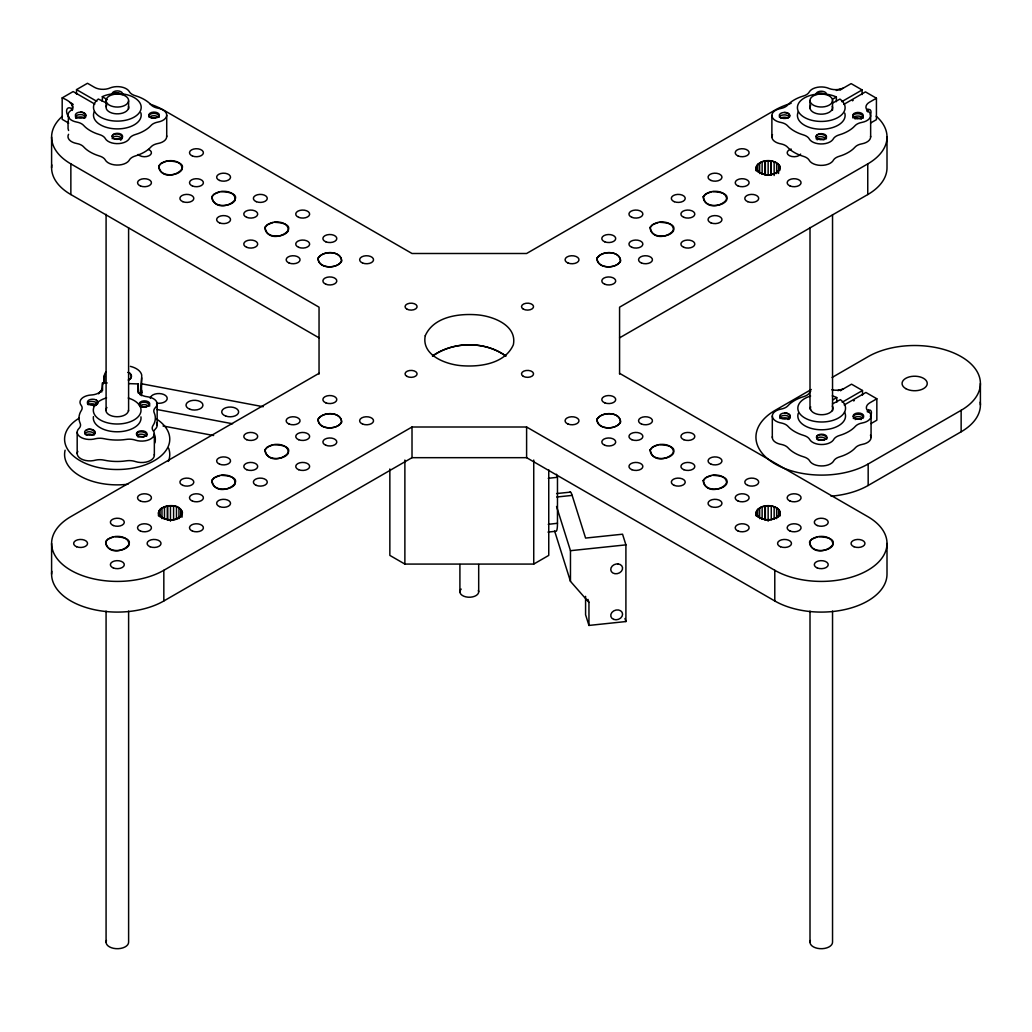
<?xml version="1.0" encoding="UTF-8"?>
<svg xmlns="http://www.w3.org/2000/svg" width="1032" height="1032" viewBox="0 0 1032 1032"><rect width="100%" height="100%" fill="white"/><g stroke="black" fill="none" stroke-linecap="round" stroke-linejoin="round"><path stroke-width="1.5" d="M104.451 381.905L104.451 374.874A18.782 10.849 0 0 1 105.754 372.139M141.436 395.682L141.707 375.016A18.782 10.849 0 0 0 130.367 366.36M141.707 390.341L141.668 393.179L141.823 392.276M107.199 382.949L102.555 382.808L101.716 392.044M140.107 394.766L141.668 377.841M103.561 383.672L104.451 375.777M129 383.633L138.288 383.93L137.746 389.632A11.933 6.889 0 0 0 145.357 396.43L147.163 396.727A12.642 7.301 0 0 1 155.458 407.524L154.606 408.517A11.933 6.889 0 0 0 154.207 412.761L154.877 414.619A38.171 22.033 0 0 1 154.026 423.765L153.007 425.558A11.933 6.889 0 0 0 152.994 430.499L153.729 431.57A12.642 7.301 0 0 1 149.64 439.49A12.642 7.301 0 0 1 135.36 440.122L134.779 439.929A11.933 6.889 0 0 0 126.278 439.4L123.079 439.8A38.171 22.033 0 0 1 107.225 439.297L104.116 438.716A11.933 6.889 0 0 0 95.563 438.703L93.719 439.129A12.642 7.301 0 0 1 79.993 436.768A12.642 7.301 0 0 1 78.896 428.525L79.232 428.19A11.933 6.889 0 0 0 80.135 423.275L79.464 421.43A38.171 22.033 0 0 1 80.315 412.284L81.335 410.491A11.933 6.889 0 0 0 81.734 406.234L81.077 405.189A12.642 7.301 0 0 1 91.332 394.972L91.951 394.946A11.933 6.889 0 0 0 100.723 391.27L101.884 389.232M72.266 110.437C74.794 103.819 67.157 99.781 62.178 97.898L73.143 91.564L94.815 104.077M158.451 512.788C161.263 503.281 179.671 503.281 182.483 512.788C179.671 522.295 161.263 522.295 158.451 512.788L158.451 515.858M756.121 167.726C758.933 158.219 777.341 158.219 780.166 167.726C777.341 177.233 758.933 177.233 756.121 167.726L756.121 170.783M756.121 515.858C754.211 502.262 782.075 502.262 780.166 515.858M780.166 512.788C777.341 522.295 758.933 522.295 756.121 512.788M68.576 116.668L68.035 123.995A10.281 0.877 86.5 0 1 68.035 128.458L68.576 130.509M158.773 166.294C162.888 188.211 203.304 162.488 168.28 160.953M211.895 196.97C216.01 218.874 256.426 193.152 221.403 191.617M265.031 227.633C269.133 249.55 309.561 223.828 274.538 222.293M105.651 542.032C109.753 563.949 150.182 538.227 115.158 536.679M158.773 511.356L158.734 514.052M159.212 510.492L161.108 508.428L166.758 506.222M211.895 480.68C216.01 502.597 256.426 476.874 221.403 475.339M265.031 450.017C269.133 471.921 309.561 446.198 274.538 444.663M650.199 227.633C654.301 249.55 694.729 223.828 659.706 222.293M703.321 196.97C707.436 218.874 747.852 193.152 712.828 191.617M756.443 166.294C755.798 177.659 780.218 177.723 779.87 166.462M650.199 450.017C654.301 471.921 694.729 446.198 659.706 444.663M703.321 480.68C707.436 502.597 747.852 476.874 712.828 475.339M756.443 511.356C755.205 518.335 765.073 520.322 770.323 519.56M779.392 515.084L777.496 517.148L771.846 519.354M779.844 514.22C781.082 507.241 771.201 505.254 765.95 506.015M809.578 542.032C813.68 563.949 854.109 538.227 819.086 536.679M866.828 111.159L869.499 109.456A5.25 3.032 -60 0 1 870.311 114.978M867.241 411.716L869.912 410.027A5.25 3.032 -60 0 1 870.35 416.27M158.812 166.113L161.108 163.366L166.758 161.16M211.947 196.777L214.243 194.042L219.893 191.836M265.069 227.453L267.365 224.705L273.016 222.499M105.69 541.852L107.986 539.104L113.636 536.898M211.947 480.499L214.243 477.752L219.893 475.558M265.069 449.823L267.365 447.088L273.016 444.882M650.237 227.453L652.534 224.705L658.184 222.499M703.36 196.777L705.656 194.042L711.306 191.836M650.237 449.823L652.534 447.088L658.184 444.882M703.36 480.499L705.656 477.752L711.306 475.558M809.617 541.852L811.913 539.104L817.563 536.898M100.943 391.063L98.53 393.837M432.679 356.105C453.461 341.012 485.195 341.024 505.977 356.13C485.079 340.857 453.59 341.308 432.421 355.963M128.703 379.982C132.586 378.68 131.993 373.403 128.187 372.5M862.094 94.531L862.094 89.939L851.129 83.618L842.022 88.868A13.119 7.572 -60 0 0 840.087 90.223M862.507 395.088L862.507 390.509L851.542 384.175L842.434 389.438A13.119 7.572 -60 0 0 840.512 390.78M832.527 99.24L836.359 97.008L836.359 101.678M832.94 399.797L836.771 397.565L836.771 402.248M76.523 94.209L76.523 89.616L87.488 83.282L94.48 87.333A11.933 6.889 0 0 0 108.321 88.597L109.908 88.017A12.642 7.301 0 0 1 129.361 91.667L130.084 92.699A11.933 6.889 0 0 0 135.295 95.705L138.133 96.647A38.171 22.033 0 0 1 149.356 103.136L150.994 104.761A11.933 6.889 0 0 0 157.341 108.063L159.225 108.463A12.642 7.301 0 0 1 166.707 115.519A12.642 7.301 0 0 1 157.986 122.073L157.341 122.202A11.933 6.889 0 0 0 150.982 125.504L149.356 127.129A38.171 22.033 0 0 1 138.133 133.618L135.295 134.56A11.933 6.889 0 0 0 129.581 138.224L128.897 139.307A12.642 7.301 0 0 1 116.681 143.629A12.642 7.301 0 0 1 105.316 138.598L105.109 138.224A11.933 6.889 0 0 0 99.382 134.56L96.556 133.618A38.171 22.033 0 0 1 85.334 127.129L83.695 125.504A11.933 6.889 0 0 0 78.484 122.486L76.703 122.073A12.642 7.301 0 0 1 70.382 110.837L70.744 110.553A11.933 6.889 0 0 0 71.879 104.335L71.659 104.116M319.043 373.326L70.86 516.619A65.738 37.952 0 0 0 70.86 570.296A65.738 37.952 0 0 0 163.83 570.296L412.013 427.003L526.604 427.003L774.787 570.296A65.738 37.952 0 0 0 867.757 570.296A65.738 37.952 0 0 0 867.757 516.619L619.574 373.326M841.777 101.665L862.094 89.939M843.802 104.4L865.461 91.887L876.426 98.221L876.426 119.648L870.595 123.014M876.426 98.221L869.421 102.258A11.933 6.889 0 0 0 867.228 110.256L868.234 111.172A12.642 7.301 0 0 1 861.913 122.395L860.12 122.821A11.933 6.889 0 0 0 854.909 125.827L853.283 127.452A38.171 22.033 0 0 1 842.06 133.941L839.222 134.882A11.933 6.889 0 0 0 833.508 138.546L832.824 139.63A12.642 7.301 0 0 1 820.608 143.951A12.642 7.301 0 0 1 809.243 138.92L809.036 138.546A11.933 6.889 0 0 0 803.309 134.882L800.484 133.941A38.171 22.033 0 0 1 789.261 127.452L787.622 125.827A11.933 6.889 0 0 0 781.263 122.524L779.392 122.124A12.642 7.301 0 0 1 771.91 115.068A12.642 7.301 0 0 1 780.631 108.515L781.276 108.386A11.933 6.889 0 0 0 787.622 105.083L789.261 103.458A38.171 22.033 0 0 1 800.484 96.969L803.309 96.028A11.933 6.889 0 0 0 808.52 93.022L809.243 91.99A12.642 7.301 0 0 1 828.696 88.339L829.199 88.559A11.933 6.889 0 0 0 839.971 89.204L843.196 88.133M876.207 116.203A65.738 37.952 0 0 1 867.757 163.894L619.574 307.175L619.574 374.074M51.781 571.302A65.738 37.952 0 0 0 89.939 608.635A65.738 37.952 0 0 0 163.83 600.972L412.013 457.679L526.604 457.679L774.787 600.972A65.738 37.952 0 0 0 846.433 609.202A65.738 37.952 0 0 0 887.004 574.127L887.004 543.464M619.574 337.851L867.757 194.558A65.738 37.952 0 0 0 887.004 167.726L887.004 137.05M811.281 389.49L775.2 410.31A65.738 37.952 0 0 0 775.2 463.987A65.738 37.952 0 0 0 868.17 463.987L961.14 410.31A65.738 37.952 0 0 0 961.14 356.633A65.738 37.952 0 0 0 868.17 356.633L832.089 377.467M389.851 468.98L389.851 555.397L404.879 564.078L533.738 564.078L548.753 555.397L548.753 469.805M842.189 402.235L862.507 390.509M844.215 404.957L865.887 392.457L876.839 398.778L876.839 420.205L871.008 423.572M876.839 398.778L869.847 402.815A11.933 6.889 0 0 0 867.654 410.813L868.647 411.729A12.642 7.301 0 0 1 862.326 422.965L860.546 423.378A11.933 6.889 0 0 0 855.334 426.384L853.696 428.022A38.171 22.033 0 0 1 842.473 434.498L839.648 435.44A11.933 6.889 0 0 0 833.921 439.116L833.237 440.2A12.642 7.301 0 0 1 821.021 444.521A12.642 7.301 0 0 1 809.668 439.477L809.449 439.116A11.933 6.889 0 0 0 803.734 435.44L800.897 434.498A38.171 22.033 0 0 1 789.673 428.022L788.035 426.384A11.933 6.889 0 0 0 781.688 423.081L779.805 422.681A12.642 7.301 0 0 1 772.323 415.638A12.642 7.301 0 0 1 781.043 409.072L781.688 408.956A11.933 6.889 0 0 0 788.048 405.653L789.673 404.015A38.171 22.033 0 0 1 800.897 397.539L803.734 396.585A11.933 6.889 0 0 0 808.946 393.579L809.668 392.547A12.642 7.301 0 0 1 810.739 391.154M831.044 496.186A65.738 37.952 0 0 0 868.17 485.466L961.14 431.789A65.738 37.952 0 0 0 980.219 402.119M831.998 103.381L839.945 99.098A23.852 13.777 0 0 1 826.748 121.066A23.852 13.777 0 0 1 797.929 104.812A23.852 13.777 0 0 1 835.675 96.686L836.359 97.008M832.411 403.938L840.371 399.655A23.852 13.777 0 0 1 835.327 419.521A23.852 13.777 0 0 1 801.296 415.38A23.852 13.777 0 0 1 810.61 396.03M102.245 101.355L102.503 96.556A23.852 13.777 0 0 1 140.558 104.18A23.852 13.777 0 0 1 112.411 120.821A23.852 13.777 0 0 1 98.324 99.033L106.619 103.058M843.621 388.69L837.932 390.664M840.448 89.139L836.32 90.468M764.441 161.16L761.061 162.114L757.153 164.914L756.495 170.706M765.95 160.953L770.62 160.966M168.28 506.015C186.418 502.842 185.799 523.018 167.997 519.535M764.441 506.222L761.061 507.176L757.153 509.976L756.495 515.768M840.874 389.709L840.383 389.773A11.933 6.889 0 0 1 831.844 389.773M548.25 478.319L557.473 477.287L557.473 523.288A18.782 2.915 83.6 0 1 556.429 531.016M548.25 524.321L557.473 523.288M547.992 532.112L555.68 531.248M556.609 493.567L570.477 492.122M556.751 497.011L572.154 495.399L585.583 538.072L622.554 534.202L625.908 544.87L625.908 621.548L588.95 625.431L585.583 614.762L585.583 596.354M556.558 506.48L570.464 550.688L625.908 544.87M772.117 161.224L775.69 162.321L779.508 165.584M141.539 383.775L263.199 406.724M156.722 409.459L232.561 423.765M163.043 425.984L213.611 435.517M167.674 519.509L162.914 518.193L159.096 514.929M836.771 397.565L836.088 397.243A23.852 13.777 0 0 0 832.269 395.888M70.008 102.465L71.298 103.148A13.119 7.572 60 0 1 73.22 104.503M76.523 89.616L96.827 101.342M62.41 116.203A65.738 37.952 0 0 0 70.86 163.894L319.043 307.175L319.043 374.074M51.781 164.901A65.738 37.952 0 0 0 70.86 194.558L319.043 337.851M102.245 96.686L107.354 99.653M68.705 123.131L62.178 119.325L62.178 97.898M554.635 531.054L570.464 581.351L588.95 602.417L588.95 625.431M154.207 434.188L154.877 436.033A38.171 22.033 0 0 1 154.864 442.934M556.454 474.243L557.473 477.287M624.953 618.503L625.908 621.548M587.982 599.373L588.95 602.417M980.4 383.478L980.4 404.944M961.14 410.31L961.14 431.789M871.072 416.012L871.072 437.439M870.647 115.455L870.647 136.882M868.17 463.987L868.17 485.466M867.757 163.894L867.757 194.558M832.54 100.504A11.275 6.502 0 0 1 815.628 106.141A11.275 6.502 0 0 1 815.628 94.879A11.275 6.502 0 0 1 832.54 100.504L832.54 110.153M832.54 214.63L832.54 410.723M832.54 611.099L832.54 942.203A11.275 6.502 0 0 1 819.795 948.653A11.275 6.502 0 0 1 810.378 940.526M810.004 100.504L810.004 108.541M810.004 227.492L810.004 409.111M810.004 611.099L810.004 942.203M779.753 165.92L779.753 170.525M779.753 510.995L779.753 515.587M778.554 164.256L778.554 173.453M778.554 509.318L778.554 516.98M776.644 162.811L776.644 173.544M776.644 507.873L776.644 518.619M774.787 570.296L774.787 600.972M774.155 161.714L774.155 175.517M774.155 506.777L774.155 519.044M772.31 416.012L772.31 437.439M771.884 115.455L771.884 136.882M771.252 161.018L771.252 174.821M771.252 506.08L771.252 519.883M770.943 160.992L770.943 174.795M768.143 160.786L768.143 174.589M768.143 505.848L768.143 521.186M765.344 160.992L765.344 174.795M765.344 506.054L765.344 519.857M765.034 161.018L765.034 174.821M765.034 506.08L765.034 519.883M762.132 161.714L762.132 173.982M762.132 506.777L762.132 519.044M759.642 162.811L759.642 173.544M759.642 507.873L759.642 518.619M757.733 164.256L757.733 171.918M757.733 509.318L757.733 516.98M756.533 165.92L756.533 170.525M756.533 510.995L756.533 515.587M570.464 550.688L570.464 581.351M533.738 460.053L533.738 564.078M526.604 427.003L526.604 457.679M478.693 564.504L478.693 591.813M459.911 564.504L459.911 591.813M412.013 427.003L412.013 457.679M404.879 460.053L404.879 564.078M182.084 510.995L182.084 517.122M180.884 509.318L180.884 516.98M178.962 507.873L178.962 518.619M176.472 506.777L176.472 519.044M173.582 506.08L173.582 519.883M170.474 505.848L170.474 521.186M167.674 506.054L167.674 519.857M167.352 506.08L167.352 519.883M166.72 115.133L166.72 136.559M164.462 506.777L164.462 519.044M163.83 570.296L163.83 600.972M161.972 507.873L161.972 518.619M160.063 509.318L160.063 516.98M158.851 510.995L158.812 515.768M157.161 403.873L157.161 425.3M154.349 433.827L154.349 455.254M138.288 383.93L138.288 393.115M128.6 100.904A11.275 6.502 0 0 1 111.185 105.999A11.275 6.502 0 0 1 112.243 94.751A11.275 6.502 0 0 1 128.6 100.904L128.6 108.941M128.6 227.879L128.6 411.11M128.613 611.099L128.613 942.203A11.275 6.502 0 0 1 115.868 948.653A11.275 6.502 0 0 1 106.451 940.526M106.09 100.194L106.09 106.619M106.09 214.308L106.09 410.401M106.077 611.099L106.077 942.203M104.309 375.764L104.309 381.905M102.555 382.808L102.555 390.457M77.181 432.176L77.181 453.603M70.86 163.894L70.86 194.558M51.6 137.05L51.6 167.726M51.6 543.464L51.6 574.127M478.371 590.42A9.391 5.418 0 0 1 468.077 597.193A9.391 5.418 0 0 1 461.175 589.104M569.78 492.341A18.782 2.748 84 0 1 572.154 495.399M150.324 398.404A8.45 4.876 0 0 1 159.547 393.566A8.45 4.876 0 0 1 167.081 399.307A8.45 4.876 0 0 1 156.541 403.138M154.284 454.48A12.642 7.301 0 0 1 148.569 461.368A12.642 7.301 0 0 1 135.36 461.549L134.779 461.356A11.933 6.889 0 0 0 126.278 460.827L123.079 461.214A38.171 22.033 0 0 1 107.225 460.724L104.116 460.143A11.933 6.889 0 0 0 95.563 460.13L93.719 460.556A12.642 7.301 0 0 1 80.87 458.763A12.642 7.301 0 0 1 77.813 451.345M156.541 423.043A12.642 7.301 0 0 1 155.458 428.951L154.606 429.944A11.933 6.889 0 0 0 154.22 430.628M128.445 410.181A11.275 6.502 0 0 1 114.81 416.593A11.275 6.502 0 0 1 106.928 407.511M128.239 398.03A23.852 13.777 0 0 1 135.54 419.018A23.852 13.777 0 0 1 98.466 418.786A23.852 13.777 0 0 1 106.58 397.888M140.945 416.876A23.852 13.777 0 0 1 116.913 431.789A23.852 13.777 0 0 1 93.448 416.58M96.44 404.325A5.25 3.032 0 0 1 87.926 403.564A5.25 3.032 0 0 1 92.132 399.216A5.25 3.032 0 0 1 97.718 403.009A5.186 3.367 -7.9 0 0 96.466 400.261M97.498 403.37A5.25 3.032 0 0 1 96.866 404.041M87.565 404.002A5.186 2.567 6.9 0 1 90.377 401.5A5.186 2.567 6.9 0 1 96.466 402.635A5.186 3.367 -7.9 0 1 97.563 403.835M97.511 403.538A5.186 3.367 -7.9 0 1 97.253 403.951M96.544 404.712A5.186 3.367 -7.9 0 1 96.092 405.06M95.589 405.357A5.186 3.367 -7.9 0 1 93.512 406.092M88.171 404.712A5.186 2.567 6.9 0 1 96.466 405.021M147.95 406.066A5.186 2.528 -6.2 0 1 140.881 406.543M140.094 406.118A5.186 2.528 -6.2 0 1 141.087 402.841A5.186 3.406 7.1 0 1 146.686 402.699A5.186 3.406 7.1 0 1 149.666 406.105M148.363 406.028A5.186 3.406 7.1 0 0 141.087 405.228A5.186 2.528 -6.2 0 0 139.913 406.066M142.442 407.124A5.186 3.406 7.1 0 1 145.615 407.15M137.888 435.788A5.186 2.567 6.9 0 1 138.249 432.176A5.186 2.567 6.9 0 1 145.525 433.014A5.186 3.367 -7.9 0 1 146.673 436.097M136.74 435.646A5.186 2.567 6.9 0 1 140.507 434.175A5.186 2.567 6.9 0 1 145.525 435.401A5.186 3.367 -7.9 0 1 146.26 436.033M138.017 437.039A5.186 2.567 6.9 0 1 143.99 437.065M84.727 434.008A5.186 2.528 -6.2 0 1 86.404 432.356A5.186 3.406 7.1 0 1 94.415 433.93M86.404 429.983A5.186 3.406 7.1 0 1 92.441 430.022A5.186 3.406 7.1 0 1 94.867 433.879M94.428 434.653A5.186 3.406 7.1 0 1 94.106 435.001M92.97 435.053A5.186 3.406 7.1 0 0 86.404 434.743A5.186 2.528 -6.2 0 0 85.94 435.001M156.322 418.876A52.593 30.367 0 0 1 153.252 461.252A52.593 30.367 0 0 1 79.825 460.53A52.593 30.367 0 0 1 79.232 418.128M128.2 372.294A8.45 4.876 0 0 1 128.213 380.034M168.629 448.236A52.593 30.367 0 0 1 168.397 461.381M128.02 484.214A52.593 30.367 0 0 1 65.106 450.223M772.375 436.678A12.642 7.301 0 0 0 779.805 444.108L781.688 444.508A11.933 6.889 0 0 1 788.035 447.811L789.673 449.449A38.171 22.033 0 0 0 800.897 455.925L803.734 456.866A11.933 6.889 0 0 1 809.449 460.53L809.668 460.904A12.642 7.301 0 0 0 821.021 465.948A12.642 7.301 0 0 0 833.237 461.627L833.921 460.543A11.933 6.889 0 0 1 839.648 456.866L842.473 455.925A38.171 22.033 0 0 0 853.696 449.449L855.334 447.811A11.933 6.889 0 0 1 860.546 444.805L862.326 444.379A12.642 7.301 0 0 0 870.453 435.182M832.295 406.028A11.275 6.502 0 0 1 825.174 414.413A11.275 6.502 0 0 1 810.868 410.039M810.688 409.652A11.275 6.502 0 0 1 810.688 406.802M844.511 412.026A23.852 13.777 0 0 1 822.71 429.776A23.852 13.777 0 0 1 798.342 413.174M853.606 400.906A6.682 3.857 -60 0 1 854.341 400.584M868.415 409.588A5.186 2.387 -60 0 1 868.312 412.207M861.191 419.56A5.186 3.56 0 0 0 858.418 419.005A5.186 2.374 0 0 1 853.245 416.618A5.186 2.374 0 0 1 858.418 414.245A5.186 3.56 0 0 1 863.552 417.354M853.335 418.553A5.186 2.374 0 0 1 858.418 416.618A5.186 3.56 0 0 1 862.958 418.463M855.128 419.547A5.186 2.374 0 0 1 858.418 419.005M816.557 437.233A5.186 2.967 9.8 0 1 821.691 434.833A5.186 2.967 9.8 0 1 826.826 438.419A5.186 2.967 -9.8 0 1 826.658 439.18M816.647 439.064A5.186 2.967 9.8 0 1 820.892 437.155A5.186 2.967 9.8 0 1 826.181 439.284M817.95 440.109A5.186 2.967 9.8 0 1 824.168 440.251M780.024 418.541A5.186 2.374 0 0 1 784.952 415.432A5.186 3.56 0 0 1 789.957 418.102M784.952 413.058A5.186 3.56 0 0 1 789.493 414.903A5.186 3.56 0 0 1 789.325 418.515M788.938 418.876A5.186 3.56 0 0 1 787.997 419.495M788.938 419.108A5.186 3.56 0 0 0 784.952 417.818A5.186 2.374 0 0 0 781.418 418.45M772.504 134.624A12.642 7.301 0 0 0 779.392 143.551L781.263 143.951A11.933 6.889 0 0 1 787.622 147.254L789.261 148.879A38.171 22.033 0 0 0 800.484 155.368L803.309 156.309A11.933 6.889 0 0 1 809.036 159.973L809.243 160.347A12.642 7.301 0 0 0 820.608 165.378A12.642 7.301 0 0 0 832.824 161.056L833.508 159.973A11.933 6.889 0 0 1 839.222 156.309L842.06 155.368A38.171 22.033 0 0 0 853.283 148.879L854.909 147.254A11.933 6.889 0 0 1 860.12 144.235L861.913 143.822A12.642 7.301 0 0 0 870.582 136.121M832.269 106.244A11.275 6.502 0 0 1 820.556 114.165A11.275 6.502 0 0 1 810.662 105.457M844.782 113.146A23.852 13.777 0 0 1 820.053 129.206A23.852 13.777 0 0 1 798.291 111.766M852.445 100.801A6.682 3.857 -60 0 1 853.193 100.349M816.041 94.48A5.25 3.032 0 0 1 821.188 91.216A5.25 3.032 0 0 1 826.516 94.389M867.925 108.863A5.186 2.387 -60 0 1 867.796 111.92M816.493 94.376A5.186 2.967 9.8 0 1 825.007 94.415M858.005 118.422A5.186 2.374 0 0 1 852.832 116.048A5.186 2.374 0 0 1 858.005 113.675A5.186 3.56 0 0 1 863.023 118.125M852.922 117.983A5.186 2.374 0 0 1 858.005 116.061A5.186 3.56 0 0 1 862.688 118.112M861.307 119.261A5.186 3.56 0 0 0 858.005 118.448A5.186 2.374 0 0 0 854.96 118.899M816.131 136.663A5.186 2.967 9.8 0 1 821.266 134.276A5.186 2.967 9.8 0 1 826.4 137.849A5.186 2.967 -9.8 0 1 826.155 138.804M816.144 138.856A5.186 2.967 9.8 0 1 820.156 136.598A5.186 2.967 9.8 0 1 825.768 138.727M817.112 139.784A5.186 2.967 9.8 0 1 824.026 139.823M779.366 117.093A5.186 2.374 0 0 1 784.539 114.874A5.186 3.56 0 0 1 789.338 117.119M784.539 112.488A5.186 3.56 0 0 1 789.454 117.158M788.074 118.216A5.186 3.56 0 0 0 784.539 117.248A5.186 2.374 0 0 0 780.553 118.112M166.655 135.798A12.642 7.301 0 0 1 157.986 143.5L157.341 143.629A11.933 6.889 0 0 0 150.982 146.931L149.356 148.556A38.171 22.033 0 0 1 138.133 155.032L135.295 155.987A11.933 6.889 0 0 0 129.581 159.65L128.897 160.734A12.642 7.301 0 0 1 116.681 165.055A12.642 7.301 0 0 1 105.316 160.024L105.109 159.65A11.933 6.889 0 0 0 99.382 155.987L96.556 155.032A38.171 22.033 0 0 1 85.334 148.556L83.695 146.918A11.933 6.889 0 0 0 78.484 143.912L76.703 143.5A12.642 7.301 0 0 1 68.576 134.302M128.471 106.322A11.275 6.502 0 0 1 116.281 113.817A11.275 6.502 0 0 1 106.735 105.135M140.855 112.823A23.852 13.777 0 0 1 116.126 128.884A23.852 13.777 0 0 1 94.364 111.443M112.14 94.351A5.25 3.032 0 0 1 117.429 90.893A5.25 3.032 0 0 1 122.511 94.441M68.692 116.913A6.682 3.857 60 0 1 66.99 109.121A6.682 3.857 60 0 1 72.55 109.34M76.239 118.19A5.186 2.374 0 0 1 75.8 117.79M75.439 117.068A5.186 2.374 0 0 1 80.599 114.552A5.186 3.56 0 0 1 85.617 117.222M80.599 112.166A5.186 3.56 0 0 1 85.411 117.042M85.14 117.442A5.186 3.56 0 0 1 84.379 118.164M84.585 118.216A5.186 3.56 0 0 0 80.599 116.926A5.186 2.374 0 0 0 76.071 118.151M112.372 94.389A5.186 2.967 9.8 0 1 116.384 92.661A5.186 2.967 9.8 0 1 121.492 94.428M122.473 93.925A5.186 2.967 -9.8 0 1 122.382 94.493M154.078 118.1A5.186 2.374 0 0 1 148.905 115.726A5.186 2.374 0 0 1 154.078 113.352A5.186 3.56 0 0 1 159.238 117.145M149.15 117.377A5.186 2.374 0 0 1 154.078 115.739A5.186 3.56 0 0 1 158.451 117.39M155.045 118.177A5.186 3.56 0 0 0 154.078 118.112A5.186 2.374 0 0 0 153.11 118.164M112.204 136.34A5.186 2.967 9.8 0 1 117.338 133.954A5.186 2.967 9.8 0 1 122.473 137.527M122.318 138.288A5.186 2.967 -9.8 0 1 121.982 138.856A5.186 2.967 9.8 0 0 116.384 136.276A5.186 2.967 9.8 0 0 112.204 138.727M121.299 139.578A5.186 2.967 -9.8 0 1 120.86 139.9M114.062 139.023A5.186 2.967 9.8 0 1 120.615 139.772M150.208 104.18A65.738 37.952 0 0 1 163.83 110.218L412.013 253.498L526.604 253.498L774.787 110.218A65.738 37.952 0 0 1 791.131 103.316M800.639 154.103A6.953 4.012 0 0 1 789.403 155.677A6.953 4.012 0 0 1 791.209 149.085M148.492 149.446A6.953 4.012 0 0 1 148.943 155.806A6.953 4.012 0 0 1 138.185 154.413M317.972 258.671C318.836 269.094 337.567 269.275 341.721 260.812C340.857 250.389 322.126 250.195 317.972 258.671M317.972 419.702C318.836 430.125 337.567 430.305 341.721 421.843C340.857 411.42 322.126 411.226 317.972 419.702M596.883 258.671C597.76 269.094 616.491 269.275 620.645 260.812C619.768 250.389 601.037 250.195 596.883 258.671M596.883 419.702C597.76 430.125 616.491 430.305 620.645 421.843C619.768 411.42 601.037 411.226 596.883 419.702M158.851 165.92C158.038 176.782 177.31 177.298 182.084 169.519C182.896 158.657 163.624 158.141 158.851 165.92M105.728 541.658C104.903 552.52 124.188 553.036 128.948 545.257C129.774 534.395 110.501 533.879 105.728 541.658M211.986 196.596C211.16 207.458 230.433 207.974 235.206 200.195C236.031 189.333 216.746 188.817 211.986 196.596M265.108 227.272C264.282 238.134 283.568 238.65 288.328 230.858C289.154 220.01 269.881 219.494 265.108 227.272M211.986 480.319C211.16 491.18 230.433 491.696 235.206 483.905C236.031 473.056 216.746 472.54 211.986 480.319M265.108 449.642C264.282 460.504 283.568 461.02 288.328 453.242C289.154 442.38 269.881 441.864 265.108 449.642M318.23 257.948C317.417 268.797 336.69 269.313 341.463 261.535C342.276 250.673 323.003 250.157 318.23 257.948M318.23 418.979C317.417 429.828 336.69 430.344 341.463 422.565C342.276 411.703 323.003 411.188 318.23 418.979M425.248 335.748C421.275 355.33 445.901 364.477 461.51 365.689C480.022 367.16 504.958 363.819 513.356 344.752C517.329 325.183 492.703 316.037 477.107 314.825C458.582 313.341 433.659 316.695 425.248 335.748M597.154 257.948C596.328 268.797 615.601 269.313 620.374 261.535C621.2 250.673 601.914 250.157 597.154 257.948M597.154 418.979C596.328 429.828 615.601 430.344 620.374 422.565C621.2 411.703 601.914 411.188 597.154 418.979M650.276 227.272C649.451 238.134 668.736 238.65 673.496 230.858C674.322 220.01 655.049 219.494 650.276 227.272M703.398 196.596C702.586 207.458 721.858 207.974 726.631 200.195C727.444 189.333 708.171 188.817 703.398 196.596M650.276 449.642C649.451 460.504 668.736 461.02 673.496 453.242C674.322 442.38 655.049 441.864 650.276 449.642M703.398 480.319C702.586 491.18 721.858 491.696 726.631 483.905C727.444 473.056 708.171 472.54 703.398 480.319M809.656 541.658C808.83 552.52 828.116 553.036 832.876 545.257C833.701 534.395 814.429 533.879 809.656 541.658M617.987 563.923L616.452 563.962A6.011 4.825 -17.5 0 0 611.395 571.625A6.011 4.825 -17.5 0 0 621.328 571.367A6.011 4.825 -17.5 0 0 617.987 563.923M613.705 619.406A6.011 4.825 -17.5 0 0 622.58 614.233A6.011 4.825 -17.5 0 0 613.705 610.905A6.011 4.825 -17.5 0 0 613.705 619.406M225.776 416.077A8.45 4.876 0 0 0 238.637 412.026A8.45 4.876 0 0 0 226.137 407.627A8.45 4.876 0 0 0 225.776 416.077M189.862 409.252A8.45 4.876 0 0 0 202.917 405.434A8.45 4.876 0 0 0 190.649 400.816A8.45 4.876 0 0 0 189.862 409.252M141.861 406.466A5.25 3.032 0 0 0 149.756 403.886A5.25 3.032 0 0 0 141.926 401.229A5.25 3.032 0 0 0 141.861 406.466M87.178 434.807A5.25 3.032 0 0 0 95.073 432.215A5.25 3.032 0 0 0 87.243 429.557A5.25 3.032 0 0 0 87.178 434.807M139.049 436.42A5.25 3.032 0 0 0 146.957 433.827A5.25 3.032 0 0 0 139.114 431.17A5.25 3.032 0 0 0 139.049 436.42M855.592 418.566A5.25 3.032 0 0 0 863.668 416.167A5.25 3.032 0 0 0 856.018 413.329A5.25 3.032 0 0 0 855.592 418.566M782.114 418.566A5.25 3.032 0 0 0 790.189 416.167A5.25 3.032 0 0 0 782.54 413.329A5.25 3.032 0 0 0 782.114 418.566M818.853 439.774A5.25 3.032 0 0 0 826.929 437.375A5.25 3.032 0 0 0 819.279 434.537A5.25 3.032 0 0 0 818.853 439.774M905.761 388.613A12.59 7.263 0 0 0 926.813 385.362A12.59 7.263 0 0 0 911.398 376.461A12.59 7.263 0 0 0 905.761 388.613M855.167 118.009A5.25 3.032 0 0 0 863.242 115.597A5.25 3.032 0 0 0 855.592 112.759A5.25 3.032 0 0 0 855.167 118.009M781.701 118.009A5.25 3.032 0 0 0 789.777 115.597A5.25 3.032 0 0 0 782.127 112.759A5.25 3.032 0 0 0 781.701 118.009M818.428 139.217A5.25 3.032 0 0 0 826.516 136.804A5.25 3.032 0 0 0 818.866 133.979A5.25 3.032 0 0 0 818.428 139.217M77.774 117.687A5.25 3.032 0 0 0 85.849 115.274A5.25 3.032 0 0 0 78.2 112.436A5.25 3.032 0 0 0 77.774 117.687M114.5 138.894A5.25 3.032 0 0 0 122.589 136.482A5.25 3.032 0 0 0 114.939 133.644A5.25 3.032 0 0 0 114.5 138.894M151.24 117.687A5.25 3.032 0 0 0 159.315 115.274A5.25 3.032 0 0 0 151.665 112.436A5.25 3.032 0 0 0 151.24 117.687M406.827 376.332A6.011 3.47 0 0 0 416.889 374.771A6.011 3.47 0 0 0 409.523 370.514A6.011 3.47 0 0 0 406.827 376.332M523.288 309.097A6.011 3.47 0 0 0 533.338 307.536A6.011 3.47 0 0 0 525.972 303.279A6.011 3.47 0 0 0 523.288 309.097M325.841 445.256A6.953 4.012 0 0 0 336.767 442.341A6.953 4.012 0 0 0 326.925 438.342A6.953 4.012 0 0 0 325.841 445.256M362.58 424.049A6.953 4.012 0 0 0 373.507 421.133A6.953 4.012 0 0 0 363.664 417.122A6.953 4.012 0 0 0 362.58 424.049M325.841 402.841A6.953 4.012 0 0 0 336.767 399.926A6.953 4.012 0 0 0 326.925 395.914A6.953 4.012 0 0 0 325.841 402.841M76.6 546.741A6.953 4.012 0 0 0 87.526 543.825A6.953 4.012 0 0 0 77.684 539.813A6.953 4.012 0 0 0 76.6 546.741M113.339 567.948A6.953 4.012 0 0 0 124.266 565.033A6.953 4.012 0 0 0 114.423 561.021A6.953 4.012 0 0 0 113.339 567.948M113.339 525.533A6.953 4.012 0 0 0 124.266 522.618A6.953 4.012 0 0 0 114.423 518.606A6.953 4.012 0 0 0 113.339 525.533M150.079 546.741A6.953 4.012 0 0 0 160.992 543.825A6.953 4.012 0 0 0 151.162 539.813A6.953 4.012 0 0 0 150.079 546.741M140.481 501.075A6.953 4.012 0 0 0 151.407 498.146A6.953 4.012 0 0 0 141.578 494.147A6.953 4.012 0 0 0 140.481 501.075M140.481 531.067A6.953 4.012 0 0 0 151.407 528.152A6.953 4.012 0 0 0 141.578 524.14A6.953 4.012 0 0 0 140.481 531.067M192.442 531.067A6.953 4.012 0 0 0 203.369 528.152A6.953 4.012 0 0 0 193.526 524.14A6.953 4.012 0 0 0 192.442 531.067M192.442 501.075A6.953 4.012 0 0 0 203.369 498.146A6.953 4.012 0 0 0 193.526 494.147A6.953 4.012 0 0 0 192.442 501.075M182.858 485.388A6.953 4.012 0 0 0 193.784 482.473A6.953 4.012 0 0 0 183.941 478.474A6.953 4.012 0 0 0 182.858 485.388M219.584 506.609A6.953 4.012 0 0 0 230.51 503.68A6.953 4.012 0 0 0 220.68 499.682A6.953 4.012 0 0 0 219.584 506.609M219.584 464.181A6.953 4.012 0 0 0 230.51 461.265A6.953 4.012 0 0 0 220.68 457.266A6.953 4.012 0 0 0 219.584 464.181M246.738 469.715A6.953 4.012 0 0 0 257.665 466.799A6.953 4.012 0 0 0 247.822 462.8A6.953 4.012 0 0 0 246.738 469.715M256.323 485.388A6.953 4.012 0 0 0 267.249 482.473A6.953 4.012 0 0 0 257.42 478.474A6.953 4.012 0 0 0 256.323 485.388M246.738 439.722A6.953 4.012 0 0 0 257.665 436.807A6.953 4.012 0 0 0 247.822 432.808A6.953 4.012 0 0 0 246.738 439.722M298.687 469.715A6.953 4.012 0 0 0 309.613 466.799A6.953 4.012 0 0 0 299.783 462.8A6.953 4.012 0 0 0 298.687 469.715M298.687 439.722A6.953 4.012 0 0 0 309.613 436.807A6.953 4.012 0 0 0 299.783 432.808A6.953 4.012 0 0 0 298.687 439.722M523.288 376.332A6.011 3.47 0 0 0 533.338 374.771A6.011 3.47 0 0 0 525.972 370.514A6.011 3.47 0 0 0 523.288 376.332M406.827 309.097A6.011 3.47 0 0 0 416.889 307.536A6.011 3.47 0 0 0 409.523 303.279A6.011 3.47 0 0 0 406.827 309.097M289.102 424.049A6.953 4.012 0 0 0 300.028 421.133A6.953 4.012 0 0 0 290.198 417.122A6.953 4.012 0 0 0 289.102 424.049M711.009 222.886A6.953 4.012 0 0 0 721.936 219.971A6.953 4.012 0 0 0 712.093 215.959A6.953 4.012 0 0 0 711.009 222.886M747.749 201.679A6.953 4.012 0 0 0 758.675 198.763A6.953 4.012 0 0 0 748.832 194.751A6.953 4.012 0 0 0 747.749 201.679M711.009 180.458A6.953 4.012 0 0 0 721.936 177.543A6.953 4.012 0 0 0 712.093 173.544A6.953 4.012 0 0 0 711.009 180.458M674.27 201.679A6.953 4.012 0 0 0 685.196 198.763A6.953 4.012 0 0 0 675.367 194.751A6.953 4.012 0 0 0 674.27 201.679M604.752 284.226A6.953 4.012 0 0 0 615.678 281.31A6.953 4.012 0 0 0 605.848 277.311A6.953 4.012 0 0 0 604.752 284.226M641.491 263.018A6.953 4.012 0 0 0 652.418 260.103A6.953 4.012 0 0 0 642.588 256.104A6.953 4.012 0 0 0 641.491 263.018M604.752 241.81A6.953 4.012 0 0 0 615.678 238.895A6.953 4.012 0 0 0 605.848 234.883A6.953 4.012 0 0 0 604.752 241.81M568.026 263.018A6.953 4.012 0 0 0 578.952 260.103A6.953 4.012 0 0 0 569.109 256.104A6.953 4.012 0 0 0 568.026 263.018M683.855 217.352A6.953 4.012 0 0 0 694.781 214.437A6.953 4.012 0 0 0 684.951 210.425A6.953 4.012 0 0 0 683.855 217.352M683.855 247.345A6.953 4.012 0 0 0 694.781 244.429A6.953 4.012 0 0 0 684.951 240.417A6.953 4.012 0 0 0 683.855 247.345M631.907 247.345A6.953 4.012 0 0 0 642.833 244.429A6.953 4.012 0 0 0 632.99 240.417A6.953 4.012 0 0 0 631.907 247.345M631.907 217.352A6.953 4.012 0 0 0 642.833 214.437A6.953 4.012 0 0 0 632.99 210.425A6.953 4.012 0 0 0 631.907 217.352M738.164 156A6.953 4.012 0 0 0 749.09 153.084A6.953 4.012 0 0 0 739.247 149.085A6.953 4.012 0 0 0 738.164 156M738.164 185.992A6.953 4.012 0 0 0 749.09 183.077A6.953 4.012 0 0 0 739.247 179.078A6.953 4.012 0 0 0 738.164 185.992M790.112 185.992A6.953 4.012 0 0 0 801.038 183.077A6.953 4.012 0 0 0 791.209 179.078A6.953 4.012 0 0 0 790.112 185.992M780.527 546.741A6.953 4.012 0 0 0 791.454 543.825A6.953 4.012 0 0 0 781.611 539.813A6.953 4.012 0 0 0 780.527 546.741M817.267 525.533A6.953 4.012 0 0 0 828.193 522.618A6.953 4.012 0 0 0 818.35 518.606A6.953 4.012 0 0 0 817.267 525.533M854.006 546.741A6.953 4.012 0 0 0 864.932 543.825A6.953 4.012 0 0 0 855.089 539.813A6.953 4.012 0 0 0 854.006 546.741M817.267 567.948A6.953 4.012 0 0 0 828.193 565.033A6.953 4.012 0 0 0 818.35 561.021A6.953 4.012 0 0 0 817.267 567.948M674.27 485.388A6.953 4.012 0 0 0 685.196 482.473A6.953 4.012 0 0 0 675.367 478.474A6.953 4.012 0 0 0 674.27 485.388M711.009 464.181A6.953 4.012 0 0 0 721.936 461.265A6.953 4.012 0 0 0 712.093 457.266A6.953 4.012 0 0 0 711.009 464.181M747.749 485.388A6.953 4.012 0 0 0 758.675 482.473A6.953 4.012 0 0 0 748.832 478.474A6.953 4.012 0 0 0 747.749 485.388M711.009 506.609A6.953 4.012 0 0 0 721.936 503.68A6.953 4.012 0 0 0 712.093 499.682A6.953 4.012 0 0 0 711.009 506.609M568.026 424.049A6.953 4.012 0 0 0 578.952 421.133A6.953 4.012 0 0 0 569.109 417.122A6.953 4.012 0 0 0 568.026 424.049M604.752 402.841A6.953 4.012 0 0 0 615.678 399.926A6.953 4.012 0 0 0 605.848 395.914A6.953 4.012 0 0 0 604.752 402.841M641.491 424.049A6.953 4.012 0 0 0 652.418 421.133A6.953 4.012 0 0 0 642.588 417.122A6.953 4.012 0 0 0 641.491 424.049M604.752 445.256A6.953 4.012 0 0 0 615.678 442.341A6.953 4.012 0 0 0 605.848 438.342A6.953 4.012 0 0 0 604.752 445.256M631.907 439.722A6.953 4.012 0 0 0 642.833 436.807A6.953 4.012 0 0 0 632.99 432.808A6.953 4.012 0 0 0 631.907 439.722M683.855 469.715A6.953 4.012 0 0 0 694.781 466.799A6.953 4.012 0 0 0 684.951 462.8A6.953 4.012 0 0 0 683.855 469.715M631.907 469.715A6.953 4.012 0 0 0 642.833 466.799A6.953 4.012 0 0 0 632.99 462.8A6.953 4.012 0 0 0 631.907 469.715M683.855 439.722A6.953 4.012 0 0 0 694.781 436.807A6.953 4.012 0 0 0 684.951 432.808A6.953 4.012 0 0 0 683.855 439.722M738.164 531.067A6.953 4.012 0 0 0 749.09 528.152A6.953 4.012 0 0 0 739.247 524.14A6.953 4.012 0 0 0 738.164 531.067M790.112 501.075A6.953 4.012 0 0 0 801.038 498.146A6.953 4.012 0 0 0 791.209 494.147A6.953 4.012 0 0 0 790.112 501.075M738.164 501.075A6.953 4.012 0 0 0 749.09 498.146A6.953 4.012 0 0 0 739.247 494.147A6.953 4.012 0 0 0 738.164 501.075M790.112 531.067A6.953 4.012 0 0 0 801.038 528.152A6.953 4.012 0 0 0 791.209 524.14A6.953 4.012 0 0 0 790.112 531.067M182.858 201.679A6.953 4.012 0 0 0 193.784 198.763A6.953 4.012 0 0 0 183.941 194.751A6.953 4.012 0 0 0 182.858 201.679M219.584 180.458A6.953 4.012 0 0 0 230.51 177.543A6.953 4.012 0 0 0 220.68 173.544A6.953 4.012 0 0 0 219.584 180.458M256.323 201.679A6.953 4.012 0 0 0 267.249 198.763A6.953 4.012 0 0 0 257.42 194.751A6.953 4.012 0 0 0 256.323 201.679M219.584 222.886A6.953 4.012 0 0 0 230.51 219.971A6.953 4.012 0 0 0 220.68 215.959A6.953 4.012 0 0 0 219.584 222.886M289.102 263.018A6.953 4.012 0 0 0 300.028 260.103A6.953 4.012 0 0 0 290.198 256.104A6.953 4.012 0 0 0 289.102 263.018M325.841 241.81A6.953 4.012 0 0 0 336.767 238.895A6.953 4.012 0 0 0 326.925 234.883A6.953 4.012 0 0 0 325.841 241.81M362.58 263.018A6.953 4.012 0 0 0 373.507 260.103A6.953 4.012 0 0 0 363.664 256.104A6.953 4.012 0 0 0 362.58 263.018M325.841 284.226A6.953 4.012 0 0 0 336.767 281.31A6.953 4.012 0 0 0 326.925 277.311A6.953 4.012 0 0 0 325.841 284.226M192.442 185.992A6.953 4.012 0 0 0 203.369 183.077A6.953 4.012 0 0 0 193.526 179.078A6.953 4.012 0 0 0 192.442 185.992M140.481 185.992A6.953 4.012 0 0 0 151.407 183.077A6.953 4.012 0 0 0 141.578 179.078A6.953 4.012 0 0 0 140.481 185.992M192.442 156A6.953 4.012 0 0 0 203.369 153.084A6.953 4.012 0 0 0 193.526 149.085A6.953 4.012 0 0 0 192.442 156M246.738 217.352A6.953 4.012 0 0 0 257.665 214.437A6.953 4.012 0 0 0 247.822 210.425A6.953 4.012 0 0 0 246.738 217.352M298.687 247.345A6.953 4.012 0 0 0 309.613 244.429A6.953 4.012 0 0 0 299.783 240.417A6.953 4.012 0 0 0 298.687 247.345M246.738 247.345A6.953 4.012 0 0 0 257.665 244.429A6.953 4.012 0 0 0 247.822 240.417A6.953 4.012 0 0 0 246.738 247.345M298.687 217.352A6.953 4.012 0 0 0 309.613 214.437A6.953 4.012 0 0 0 299.783 210.425A6.953 4.012 0 0 0 298.687 217.352"/></g></svg>
